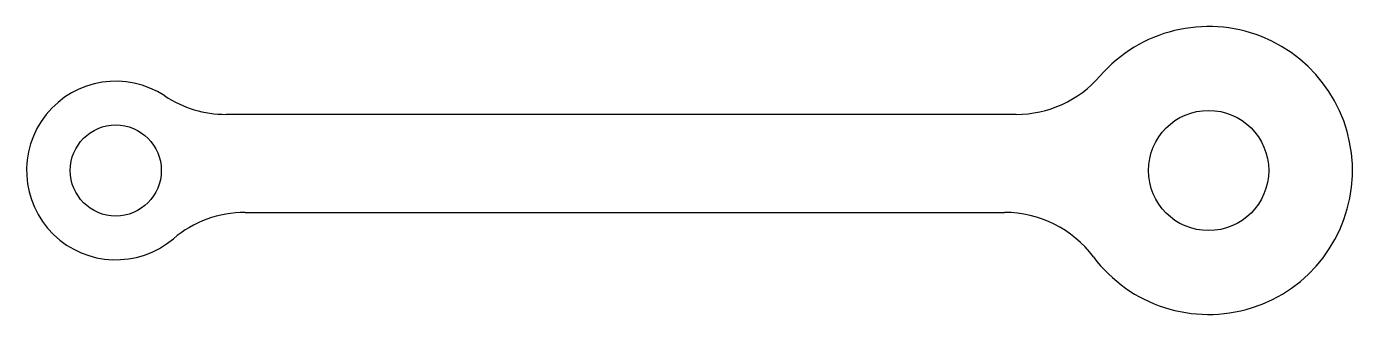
# Model space of a CAD drawing. Header units: millimetres. Extents: x -87 to 95, y -20 to 20.
import ezdxf

# ---------------------------------------------------------------- set-up
doc = ezdxf.new("R2010")
doc.units = ezdxf.units.MM

msp = doc.modelspace()

# ---------------------------------------------------------------- linework, layer by layer
at = {"color": 7, "linetype": 'Continuous', "lineweight": 25}
for p, q in [((48.58, 7.7), (-59.86, 7.7)), ((-57.24, -5.75), (47, -5.75))]:
    msp.add_line(p, q, dxfattribs=at)
for centre, radius in [((75, 0), 8.25), ((-75, 0), 6.25)]:
    msp.add_circle(centre, radius, dxfattribs=at)
for centre, radius, start, end in [((75, 0), 19.75, 216.8699, 139.0161), ((48.58, 22.95), 15.25, 270, 319.0161), ((-75, 0), 12.25, 56.5861, 310.2142), ((-59.86, 22.95), 15.25, 236.5861, 270), ((-57.24, -21), 15.25, 90, 130.2142), ((47, -21), 15.25, 36.8699, 90)]:
    msp.add_arc(centre, radius, start, end, dxfattribs=at)

doc.saveas('drawing.dxf')
